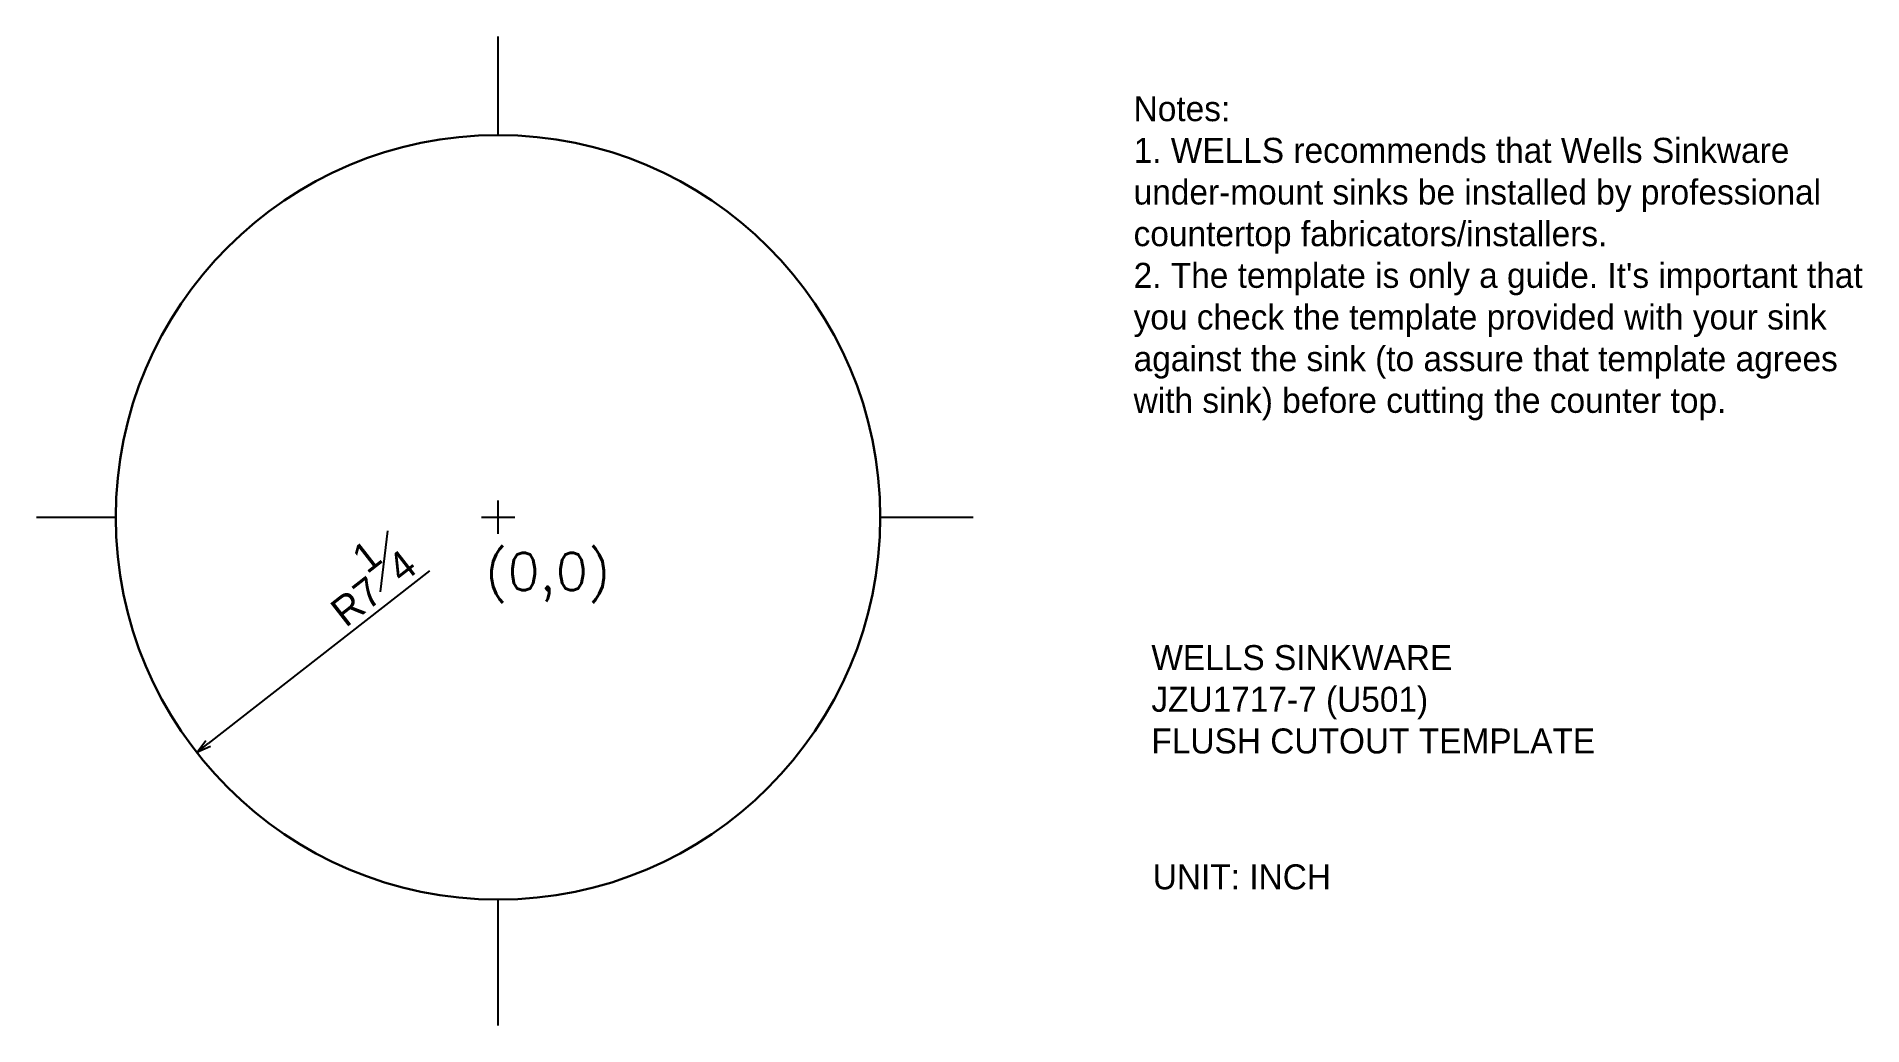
# Model space of a CAD drawing. Header units: millimetres. Extents: x 823 to 1699, y 339 to 814.
import ezdxf

# ---------------------------------------------------------------- set-up
doc = ezdxf.new("R2010")
doc.units = ezdxf.units.MM
doc.layers.get('0').update_dxf_attribs({"linetype": 'CONTINUOUS'})
doc.layers.get('Defpoints').update_dxf_attribs({"linetype": 'CONTINUOUS'})
doc.styles.add('U501', font='txt.shx')
doc.dimstyles.new('ISO-25', dxfattribs={"dimtxt": 2.5, "dimasz": 2.5, "dimexe": 1.25, "dimexo": 0.625, "dimtad": 1, "dimdsep": 46, "dimtxsty": 'STANDARD', "dimcen": 2.5, "dimadec": 0, "dimazin": 0, "dimtfac": 1, "dimtmove": 0, "dimatfit": 3, "dimfxl": 1, "dimarcsym": 0})

# ---------------------------------------------------------------- blocks, each defined once
blk = doc.blocks.new('_Open30')
at = {"color": 0, "linetype": 'ByBlock', "lineweight": -2}
for p, q in [((-1, 0.27), (0, 0)), ((0, 0), (-1, -0.27)), ((0, 0), (-1, 0))]:
    blk.add_line(p, q, dxfattribs=at)
blk = doc.blocks.new('*D1')
at = {"color": 0, "lineweight": -2}
blk.add_line((1011.45, 557.02), (905.2, 474.08), dxfattribs=at)
at = {"layer": 'Defpoints', "color": 0}
for p in [(1044.33, 582.69), (899.68, 469.77)]:
    blk.add_point(p, dxfattribs=at)
at = {"color": 0, "lineweight": -2, "xscale": 7, "yscale": 7, "zscale": 7, "rotation": 217.975870591443}
blk.add_blockref('_Open30', (899.68, 469.77), dxfattribs=at)
at = {"color": 40, "insert": (980.24, 554.22), "char_height": 14, "attachment_point": 5, "rotation": 37.97587}
blk.add_mtext('R7{\\H1.000000x;\\S1#4;}', dxfattribs=at)
blk = doc.blocks.new('_Dot')
at = {"color": 0, "linetype": 'ByBlock', "lineweight": -2}
blk.add_line((-0.5, 0), (-1, 0), dxfattribs=at)
at = {"color": 0, "linetype": 'ByBlock', "const_width": 0.5}
blk.add_lwpolyline([(-0.25, 0, 1), (0.25, 0, 1)], format="xyb", close=True, dxfattribs=at)

msp = doc.modelspace()

# ---------------------------------------------------------------- linework, layer by layer
at = {"color": 1}
for p, q in [((1044.3323, 766.18582), (1044.3323, 813.50749)), ((1044.3323, 574.68582), (1044.3323, 590.68582)), ((822.77387, 582.68582), (860.8323, 582.68582)), ((1036.3323, 582.68582), (1052.3323, 582.68582)), ((1227.8323, 582.68582), (1272.43931, 582.68582)), ((1044.3323, 338.71298), (1044.3323, 399.18582))]:
    msp.add_line(p, q, dxfattribs=at)
for p, q in [((1041.8323, 582.68582), (1046.8323, 582.68582)), ((1041.8323, 582.68582), (1046.8323, 582.68582)), ((1041.8323, 582.68582), (1046.8323, 582.68582)), ((1044.3323, 580.18582), (1044.3323, 585.18582)), ((1044.3323, 580.18582), (1044.3323, 585.18582)), ((1044.3323, 580.18582), (1044.3323, 585.18582))]:
    msp.add_line(p, q)
msp.add_circle((1044.3323, 582.68582), 183.5)
msp.add_circle((1044.3323, 582.68582), 183.5)
at = {"lineweight": 30}
msp.add_circle((1044.3323, 582.68582), 183.5, dxfattribs=at)
at = {"color": 1}
msp.add_point((1044.3323, 582.68582), dxfattribs=at)

# ---------------------------------------------------------------- texts
at = {"color": 0, "insert": (1349.48614, 784.86505), "char_height": 6, "width": 354.5192521, "attachment_point": 1}
msp.add_mtext("{\\H2x;\\C4;Notes: \\P1. WELLS recommends that Wells Sinkware under-mount sinks be installed by professional countertop fabricators/installers. \\P2. The template is only a guide. It's important that you check the template provided with your sink against the sink (to assure that template agrees with sink) before cutting the counter top.}", dxfattribs=at)
at = {"insert": (1038.11332, 565.68825), "char_height": 18, "width": 85.3357137, "attachment_point": 1, "style": 'U501'}
msp.add_mtext('{\\C1;(0,0)}', dxfattribs=at)
at = {"color": 7, "char_height": 12, "attachment_point": 1}
for s, insert, width in [('{\\C3;WELLS SINKWARE\\PJZU1717-7 (U501)\\PFLUSH CUTOUT TEMPLATE}', (1358.01371, 521.32113), 281.7), ('{\\C3;UNIT: INCH}', (1358.66678, 416.07487), 170.5090909)]:
    msp.add_mtext(s, dxfattribs=dict(at, insert=insert, width=width))

# ---------------------------------------------------------------- dimensions: what is measured, and where the dimension line sits
at = {"color": 102}
dim = msp.add_radius_dim(center=(1044.3323, 582.68582), mpoint=(899.68476, 469.77285), dimstyle='ISO-25', override={"dimtxt": 14, "dimasz": 7, "dimexe": 5, "dimgap": 3, "dimdec": 4, "dimlfac": 0.03937, "dimlunit": 5, "dimblk1": 'Dot', "dimblk2": 'Open30', "dimsah": 1, "dimclrt": 40, "dimfrac": 1}, dxfattribs=at)
dim.commit()
dim.dimension.update_dxf_attribs({"geometry": '*D1', "text_midpoint": (990.69677, 540.81751), "dimtype": 164})

doc.saveas('drawing.dxf')
